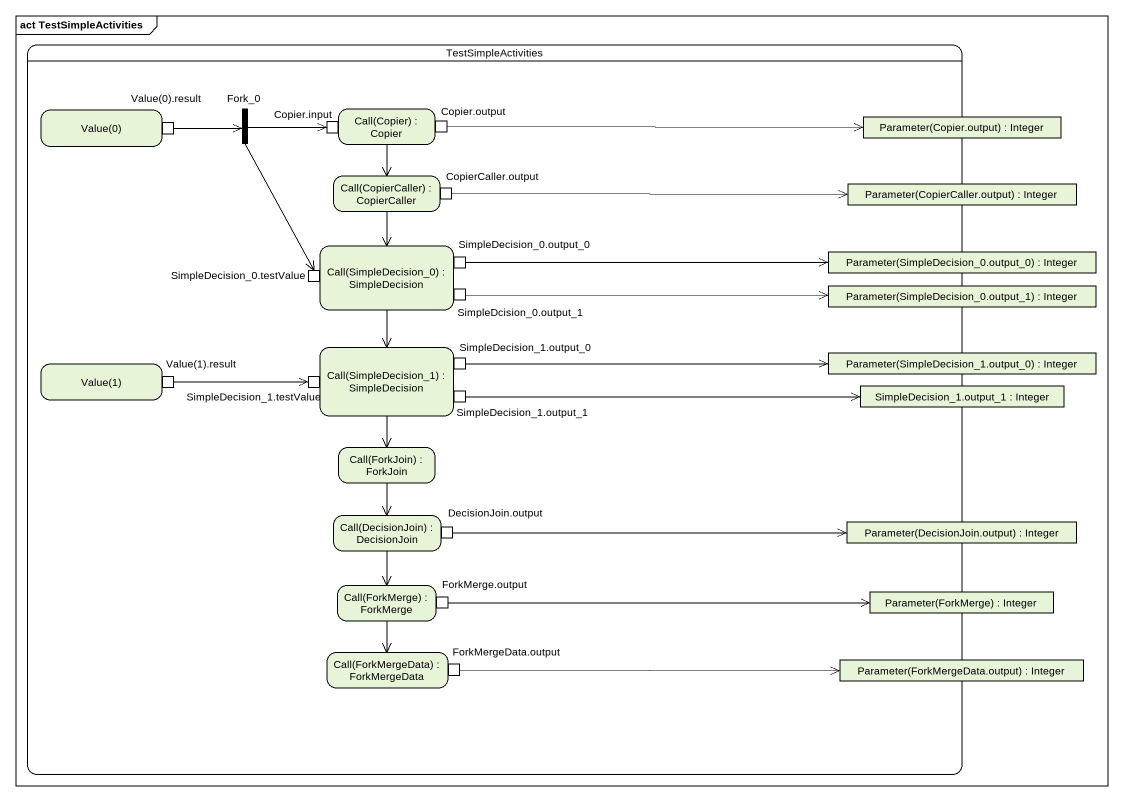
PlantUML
@startuml
mainframe act TestSimpleActivities
hide empty description
state TestSimpleActivities {
  state "Value(0)" as Value_0 {
    state "Value(0).result" as Value_0_result <<outputPin>>
  }
  state Fork_0 <<fork>>
  state "Call(Copier) : Copier" as Call_Copier {
    state "Copier.input" as Copier_input <<inputPin>>
    state "Copier.output" as Copier_output <<outputPin>>
  }
  state "Parameter(Copier.output) : Integer" as Parameter_Copier_output <<object>>
  state "Call(CopierCaller) : CopierCaller" as Call_CopierCaller {
    state "CopierCaller.output" as CopierCaller_output <<outputPin>>
  }
  state "Parameter(CopierCaller.output) : Integer" as Parameter_CopierCaller <<object>>
  state "Call(SimpleDecision_0) : SimpleDecision" as Call_SimpleDecision_0 {
    state "SimpleDecision_0.testValue" as SimpleDecision_0_testValue <<inputPin>>
    state "SimpleDecision_0.output_0" as SimpleDecision_0_output_0 <<outputPin>>
    state "SimpleDcision_0.output_1" as SimpleDcision_0_output_1 <<outputPin>>
  }
  state "Parameter(SimpleDecision_0.output_0) : Integer" as Parameter_SimpleDecision_0 <<object>>
  state "Parameter(SimpleDecision_0.output_1) : Integer" as Parameter_SimpleDecision_0_2 <<object>>
  state "Value(1)" as Value_1 {
    state "Value(1).result" as Value_1_result <<outputPin>>
  }
  state "Call(SimpleDecision_1) : SimpleDecision" as Call_SimpleDecision_1 {
    state "SimpleDecision_1.output_0" as SimpleDecision_1_output_0 <<outputPin>>
    state "SimpleDecision_1.testValue" as SimpleDecision_1_testValue <<inputPin>>
    state "SimpleDecision_1.output_1" as SimpleDecision_1_output_1 <<outputPin>>
  }
  state "Parameter(SimpleDecision_1.output_0) : Integer" as Parameter_SimpleDecision_1 <<object>>
  state "SimpleDecision_1.output_1 : Integer" as SimpleDecision_1_output_1_2 <<object>>
  state "Call(ForkJoin) : ForkJoin" as Call_ForkJoin
  state "Call(DecisionJoin) : DecisionJoin" as Call_DecisionJoin {
    state "DecisionJoin.output" as DecisionJoin_output <<outputPin>>
  }
  state "Parameter(DecisionJoin.output) : Integer" as Parameter_DecisionJoin <<object>>
  state "Call(ForkMerge) : ForkMerge" as Call_ForkMerge {
    state "ForkMerge.output" as ForkMerge_output <<outputPin>>
  }
  state "Parameter(ForkMerge) : Integer" as Parameter_ForkMerge <<object>>
  state "Call(ForkMergeData) : ForkMergeData" as Call_ForkMergeData {
    state "ForkMergeData.output" as ForkMergeData_output <<outputPin>>
  }
  state "Parameter(ForkMergeData.output) : Integer" as Parameter_ForkMergeData <<object>>
}
Value_0_result -right-> Fork_0
Fork_0 -right-> Copier_input
Fork_0 --> SimpleDecision_0_testValue
Call_Copier --> Call_CopierCaller
Copier_output -right-> Parameter_Copier_output
Call_CopierCaller --> Call_SimpleDecision_0
CopierCaller_output -right-> Parameter_CopierCaller
Call_SimpleDecision_0 --> Call_SimpleDecision_1
SimpleDecision_0_output_0 -right-> Parameter_SimpleDecision_0
SimpleDcision_0_output_1 -right-> Parameter_SimpleDecision_0_2
Call_SimpleDecision_1 --> Call_ForkJoin
SimpleDecision_1_output_0 -right-> Parameter_SimpleDecision_1
Value_1_result -right-> SimpleDecision_1_testValue
SimpleDecision_1_output_1 -right-> SimpleDecision_1_output_1_2
Call_ForkJoin --> Call_DecisionJoin
Call_DecisionJoin --> Call_ForkMerge
DecisionJoin_output -right-> Parameter_DecisionJoin
Call_ForkMerge --> Call_ForkMergeData
ForkMerge_output -right-> Parameter_ForkMerge
ForkMergeData_output -right-> Parameter_ForkMergeData
@enduml
